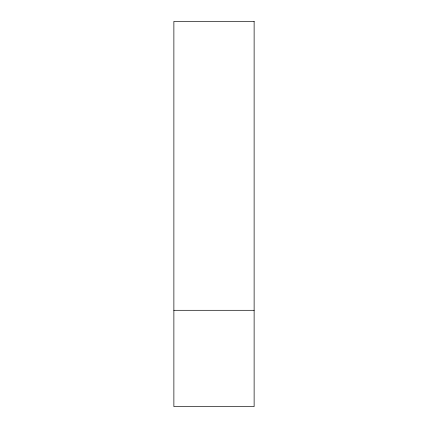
<?xml version="1.0" encoding="UTF-8"?>
<svg xmlns="http://www.w3.org/2000/svg" width="428" height="428" viewBox="0 0 428 428"><rect width="100%" height="100%" fill="white"/><g stroke="black" fill="none" stroke-linecap="round" stroke-linejoin="round"><path stroke-width="0.64" d="M173.875 310.3L254.125 310.3M254.125 21.4L173.875 21.4L173.875 406.6L254.125 406.6L254.125 21.4"/></g></svg>
